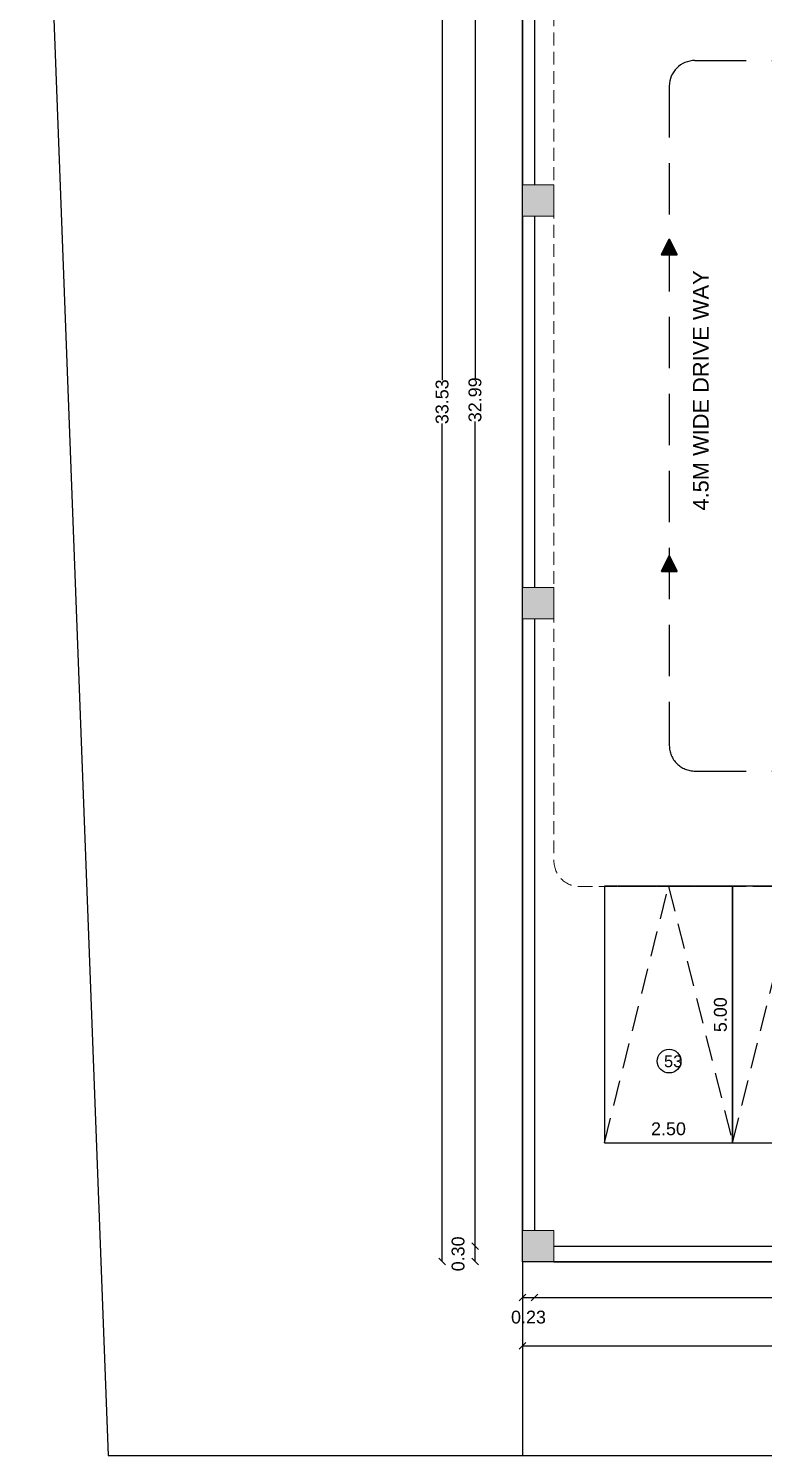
# Model space of a CAD drawing. Header units: metres. Extents: x 71870 to 71989, y 12512 to 13085.
# Drawn here: x 71900.24 to 71914.57, y 13038.11 to 13065.93 of the extents above; entities that cross this region are included whole.
import ezdxf

# ---------------------------------------------------------------- set-up
doc = ezdxf.new("R2010")
doc.units = ezdxf.units.M
doc.header["$MEASUREMENT"] = 0
doc.linetypes.add('DASHED2', pattern=[0.375, 0.25, -0.125])
doc.linetypes.add('Dim Line', pattern=[0.375, 0.25, -0.125])
doc.layers.get('Defpoints').update_dxf_attribs({"color": 6, "lineweight": 0})
doc.layers.add('02_FB_WALL', color=7, linetype='Continuous', lineweight=30)
doc.layers.add('COL', color=1, linetype='Continuous', lineweight=18)
doc.layers.add('ANGULAR_PARKING_SLOT_1', color=6, linetype='Continuous')
for name, color, linetype, plot in [('BLK_1_LVL_-1_BSMNT_COVERED_PARKING', 4, 'Continuous', False), ('BLK_1_LVL_-1_BSMNT_FOOT_PRINT', 1, 'Continuous', False), ('BLK_1_LVL_-1_BSMNT_PLOT_BOUNDARY', 70, 'Continuous', False), ('BLK_1_LVL_-1_BSMNT_SIDE_SETBACK2', 11, 'Continuous', False)]:
    doc.layers.add(name, color=color, linetype=linetype, plot=plot)
doc.styles.add('century Gothic', font='arial.ttf')
doc.dimstyles.new('STAND', dxfattribs={"dimtxt": 0.25, "dimasz": 0.13, "dimexe": 0, "dimexo": 0, "dimgap": 0, "dimtad": 0, "dimzin": 0, "dimdsep": 46, "dimtxsty": 'century Gothic', "dimblk": 'OBLIQUE', "dimcen": 0.15, "dimse1": 1, "dimse2": 1, "dimclrd": 5, "dimclre": 7, "dimclrt": 5, "dimazin": 0, "dimtfac": 1, "dimtofl": 0, "dimtmove": 0, "dimatfit": 3, "dimfxl": 0, "dimtolj": 1, "dimtzin": 0, "dimlwd": -1, "dimlwe": -1, "dimarcsym": 0})

# ---------------------------------------------------------------- blocks, each defined once
blk = doc.blocks.new('*U3')
at = {"layer": 'COL'}
h = blk.add_hatch(color=8, dxfattribs=at)
h.dxf.hatch_style = 1
h.paths.add_polyline_path([(2704.9, 761), (2704.9, 737), (2680.9, 737), (2680.9, 761)])
at = {"layer": 'COL', "ltscale": 0.02}
blk.add_lwpolyline([(2704.9, 761), (2704.9, 737), (2680.9, 737), (2680.9, 761)], close=True, dxfattribs=at)
blk = doc.blocks.new('arrowww')
at = {"layer": '02_FB_WALL'}
h = blk.add_hatch(color=252, dxfattribs=at)
h.dxf.hatch_style = 1
h.paths.add_polyline_path([(156792.6, 14158.6), (156780.6, 14164.6), (156792.6, 14170.6)])
at = {"layer": '02_FB_WALL', "color": 252}
blk.add_lwpolyline([(156792.6, 14158.6), (156780.6, 14164.6), (156792.6, 14170.6)], close=True, dxfattribs=at)
blk = doc.blocks.new('*D255')
at = {"layer": 'Defpoints', "color": 0, "lineweight": 25}
for p in [(71913.967, 13044.482), (71913.967, 13044.208), (71916.467, 13044.208)]:
    blk.add_point(p, dxfattribs=at)
at = {"color": 5, "lineweight": 25, "insert": (71915.217, 13044.482), "char_height": 0.25, "attachment_point": 5, "style": 'century Gothic'}
blk.add_mtext('\\A1;2.50', dxfattribs=at)
blk = doc.blocks.new('_Oblique')
at = {"color": 0, "linetype": 'ByBlock', "lineweight": -2}
blk.add_line((-0.5, -0.5), (0.5, 0.5), dxfattribs=at)
blk = doc.blocks.new('*D256')
at = {"layer": 'Defpoints', "color": 0, "lineweight": 25}
for p in [(71913.967, 13049.207), (71913.73, 13044.207), (71913.967, 13044.207)]:
    blk.add_point(p, dxfattribs=at)
at = {"color": 5, "lineweight": 25, "insert": (71913.73, 13046.707), "char_height": 0.25, "attachment_point": 5, "rotation": 90, "style": 'century Gothic'}
blk.add_mtext('\\A1;5.00', dxfattribs=at)
blk = doc.blocks.new('*D257')
at = {"layer": 'Defpoints', "color": 0, "lineweight": 25}
for p in [(71911.467, 13044.481), (71911.467, 13044.207), (71913.967, 13044.207)]:
    blk.add_point(p, dxfattribs=at)
at = {"color": 5, "lineweight": 25, "insert": (71912.717, 13044.481), "char_height": 0.25, "attachment_point": 5, "style": 'century Gothic'}
blk.add_mtext('\\A1;2.50', dxfattribs=at)
blk = doc.blocks.new('*D340')
at = {"color": 5}
blk.add_line((71908.946, 13041.892), (71908.946, 13042.197), dxfattribs=at)
at = {"layer": 'Defpoints', "color": 0, "lineweight": 25}
for p in [(71908.946, 13042.197), (71910.483, 13042.197), (71909.874, 13041.892)]:
    blk.add_point(p, dxfattribs=at)
at = {"color": 5, "xscale": 0.13, "yscale": 0.13, "zscale": 0.13}
for p, rotation in [((71908.946, 13042.197), 90), ((71908.946, 13041.892), 270)]:
    blk.add_blockref('_Oblique', p, dxfattribs=dict(at, rotation=rotation))
at = {"color": 5, "insert": (71908.616, 13042.044), "char_height": 0.25, "attachment_point": 5, "rotation": 90, "style": 'century Gothic'}
blk.add_mtext('\\A1;0.30', dxfattribs=at)
blk = doc.blocks.new('*D341')
at = {"color": 5}
for p, q in [((71908.946, 13075.191), (71908.946, 13059.116)), ((71908.946, 13042.197), (71908.946, 13058.272))]:
    blk.add_line(p, q, dxfattribs=at)
at = {"layer": 'Defpoints', "color": 0, "lineweight": 25}
for p in [(71908.946, 13075.191), (71910.483, 13075.191), (71910.483, 13042.197)]:
    blk.add_point(p, dxfattribs=at)
at = {"color": 5, "xscale": 0.13, "yscale": 0.13, "zscale": 0.13}
for p, rotation in [((71908.946, 13075.191), 90), ((71908.946, 13042.197), 270)]:
    blk.add_blockref('_Oblique', p, dxfattribs=dict(at, rotation=rotation))
at = {"color": 5, "insert": (71908.946, 13058.694), "char_height": 0.25, "attachment_point": 5, "rotation": 90, "style": 'century Gothic'}
blk.add_mtext('\\A1;32.99', dxfattribs=at)
blk = doc.blocks.new('*D343')
at = {"color": 5}
for p, q in [((71908.304, 13075.42), (71908.304, 13059.077)), ((71908.304, 13041.892), (71908.304, 13058.234))]:
    blk.add_line(p, q, dxfattribs=at)
at = {"layer": 'Defpoints', "color": 0, "lineweight": 25}
for p in [(71908.304, 13075.42), (71909.874, 13075.42), (71909.874, 13041.892)]:
    blk.add_point(p, dxfattribs=at)
at = {"color": 5, "xscale": 0.13, "yscale": 0.13, "zscale": 0.13}
for p, rotation in [((71908.304, 13075.42), 90), ((71908.304, 13041.892), 270)]:
    blk.add_blockref('_Oblique', p, dxfattribs=dict(at, rotation=rotation))
at = {"color": 5, "lineweight": 25, "insert": (71908.304, 13058.656), "char_height": 0.25, "attachment_point": 5, "rotation": 90, "style": 'century Gothic'}
blk.add_mtext('\\A1;33.53', dxfattribs=at)
blk = doc.blocks.new('*D344')
at = {"color": 5}
blk.add_line((71909.874, 13041.193), (71910.102, 13041.193), dxfattribs=at)
at = {"layer": 'Defpoints', "color": 0, "lineweight": 25}
for p in [(71910.102, 13042.501), (71909.874, 13041.892), (71910.102, 13041.193)]:
    blk.add_point(p, dxfattribs=at)
at = {"color": 5, "xscale": 0.13, "yscale": 0.13, "zscale": 0.13, "rotation": 180}
blk.add_blockref('_Oblique', (71909.874, 13041.193), dxfattribs=at)
at = {"color": 5, "xscale": 0.13, "yscale": 0.13, "zscale": 0.13}
blk.add_blockref('_Oblique', (71910.102, 13041.193), dxfattribs=at)
at = {"color": 5, "insert": (71909.988, 13040.81), "char_height": 0.25, "attachment_point": 5, "style": 'century Gothic'}
blk.add_mtext('\\A1;0.23', dxfattribs=at)
blk = doc.blocks.new('*D345')
at = {"color": 5}
for p, q in [((71910.102, 13041.193), (71925.615, 13041.193)), ((71941.971, 13041.193), (71926.459, 13041.193))]:
    blk.add_line(p, q, dxfattribs=at)
at = {"layer": 'Defpoints', "color": 0, "lineweight": 25}
for p in [(71910.102, 13042.501), (71941.971, 13042.495), (71941.971, 13041.193)]:
    blk.add_point(p, dxfattribs=at)
at = {"color": 5, "xscale": 0.13, "yscale": 0.13, "zscale": 0.13, "rotation": 180}
blk.add_blockref('_Oblique', (71910.102, 13041.193), dxfattribs=at)
at = {"color": 5, "xscale": 0.13, "yscale": 0.13, "zscale": 0.13}
blk.add_blockref('_Oblique', (71941.971, 13041.193), dxfattribs=at)
at = {"color": 5, "insert": (71926.037, 13041.193), "char_height": 0.25, "attachment_point": 5, "style": 'century Gothic'}
blk.add_mtext('\\A1;31.87', dxfattribs=at)
blk = doc.blocks.new('*D354')
at = {"color": 5}
for p, q in [((71909.874, 13040.249), (71935.347, 13040.249)), ((71961.664, 13040.249), (71936.191, 13040.249))]:
    blk.add_line(p, q, dxfattribs=at)
at = {"layer": 'Defpoints', "color": 0, "lineweight": 25}
for p in [(71909.874, 13041.892), (71961.664, 13041.892), (71909.874, 13040.249)]:
    blk.add_point(p, dxfattribs=at)
at = {"color": 5, "xscale": 0.13, "yscale": 0.13, "zscale": 0.13, "rotation": 180}
blk.add_blockref('_Oblique', (71909.874, 13040.249), dxfattribs=at)
at = {"color": 5, "xscale": 0.13, "yscale": 0.13, "zscale": 0.13}
blk.add_blockref('_Oblique', (71961.664, 13040.249), dxfattribs=at)
at = {"color": 5, "insert": (71935.769, 13040.249), "char_height": 0.25, "attachment_point": 5, "style": 'century Gothic'}
blk.add_mtext('\\A1;51.79', dxfattribs=at)

msp = doc.modelspace()

# ---------------------------------------------------------------- linework, layer by layer
for p, q in [((71909.87364, 13074.81015), (71909.87364, 13062.88484)), ((71910.10224, 13074.81015), (71910.10224, 13062.88484)), ((71909.87364, 13062.27524), (71909.87364, 13055.03625)), ((71910.10224, 13062.27524), (71910.10224, 13055.03625)), ((71909.87364, 13054.42665), (71909.87364, 13042.50136)), ((71910.10224, 13054.42665), (71910.10224, 13042.50136)), ((71910.48324, 13042.19655), (71917.81602, 13042.19655)), ((71910.48324, 13041.89176), (71917.81602, 13041.89176))]:
    msp.add_line(p, q)
at = {"color": 32, "linetype": 'Dim Line', "lineweight": 9}
for p, q in [((71910.48324, 13067.72861), (71910.48324, 13049.70542)), ((71910.98326, 13049.20542), (71961.43564, 13049.20793))]:
    msp.add_line(p, q, dxfattribs=at)
at = {"linetype": 'Dim Line', "ltscale": 4}
for p, q in [((71913.23324, 13065.3082), (71958.05464, 13065.3082)), ((71912.73324, 13064.8082), (71912.73324, 13051.95554)), ((71913.23326, 13051.45554), (71959.46074, 13051.45783))]:
    msp.add_line(p, q, dxfattribs=at)
at = {"color": 4, "linetype": 'DASHED2', "lineweight": 25, "ltscale": 2}
for points in [[(71911.46716, 13044.20694), (71913.96716, 13044.20694), (71913.96716, 13049.20694), (71911.46716, 13049.20694)], [(71913.96716, 13044.20817), (71916.46716, 13044.20817), (71916.46716, 13049.20817), (71913.96716, 13049.20817)]]:
    msp.add_lwpolyline(points, close=True, dxfattribs=at)
for points in [[(71911.46716, 13044.20694), (71912.71716, 13049.20694), (71913.96716, 13044.20694)], [(71913.96716, 13044.20817), (71915.21716, 13049.20817), (71916.46716, 13044.20817)]]:
    msp.add_lwpolyline(points, dxfattribs=at)
at = {"color": 4, "linetype": 'Continuous', "lineweight": 25, "ltscale": 2}
msp.add_circle((71912.72955, 13045.80189), 0.23145, dxfattribs=at)
at = {"linetype": 'Dim Line', "ltscale": 4}
for centre, start, end in [((71913.23324, 13064.8082), 90, 180), ((71913.23324, 13051.95554), 180, 270.00284)]:
    msp.add_arc(centre, 0.5, start, end, dxfattribs=at)
at = {"color": 32, "linetype": 'Dim Line', "lineweight": 9}
msp.add_arc((71910.98324, 13049.70542), 0.5, 180, 270.00284, dxfattribs=at)
at = {"layer": 'ANGULAR_PARKING_SLOT_1', "color": 6, "lineweight": 25}
for points in [[(71911.46753, 13044.20991), (71913.96753, 13044.20991), (71913.96753, 13049.20966), (71911.46753, 13049.20966)], [(71913.96685, 13044.20966), (71916.46685, 13044.20966), (71916.46685, 13049.20941), (71913.96685, 13049.20941)]]:
    msp.add_lwpolyline(points, close=True, dxfattribs=at)
at = {"layer": 'BLK_1_LVL_-1_BSMNT_COVERED_PARKING', "color": 4, "lineweight": 25}
msp.add_lwpolyline([(71909.87364, 13075.41975), (71961.66424, 13075.41975), (71961.66424, 13041.89175), (71909.87364, 13041.89175)], close=True, dxfattribs=at)
at = {"layer": 'BLK_1_LVL_-1_BSMNT_FOOT_PRINT', "lineweight": 25}
msp.add_lwpolyline([(71909.87364, 13075.41975), (71961.66424, 13075.41975), (71961.66424, 13041.89175), (71909.87364, 13041.89175)], close=True, dxfattribs=at)
at = {"layer": 'BLK_1_LVL_-1_BSMNT_PLOT_BOUNDARY', "color": 70, "linetype": 'ByBlock', "lineweight": 25}
msp.add_lwpolyline([(71976.50717, 13079.14882), (71905.93724, 13081.73179), (71905.79397, 13079.20731), (71900.24162, 13079.18441), (71901.79644, 13038.11383), (71974.19644, 13038.11383)], close=True, dxfattribs=at)
at = {"layer": 'BLK_1_LVL_-1_BSMNT_SIDE_SETBACK2', "color": 11, "lineweight": 25}
msp.add_lwpolyline([(71961.66424, 13041.89175), (71909.87364, 13041.89175), (71909.87364, 13038.11383), (71961.66424, 13038.11383)], close=True, dxfattribs=at)

# ---------------------------------------------------------------- block references
at = {"xscale": 0.0254, "yscale": 0.0254, "zscale": 0.0254}
for p in [(71841.77781, 13043.55535), (71841.77781, 13035.70677), (71841.77781, 13023.17187)]:
    msp.add_blockref('*U3', p, dxfattribs=at)
at = {"xscale": -0.0254, "yscale": 0.0254, "zscale": 0.0254, "rotation": 90.00567991169554}
for p in [(72272.11942, 17044.08657), (72272.11942, 17037.91454)]:
    msp.add_blockref('arrowww', p, dxfattribs=at)

# ---------------------------------------------------------------- texts
at = {"insert": (71913.1941, 13056.53388), "char_height": 0.3048, "width": 5.0162186, "attachment_point": 1, "rotation": 90.000022, "style": 'century Gothic'}
msp.add_mtext('4.5M WIDE DRIVE WAY', dxfattribs=at)
at = {"color": 4, "linetype": 'Continuous', "lineweight": 25, "ltscale": 2, "insert": (71912.6295, 13045.91335), "char_height": 0.23, "width": 0.1616854, "attachment_point": 1, "rotation": 0.000022, "style": 'century Gothic'}
msp.add_mtext('53', dxfattribs=at)

# ---------------------------------------------------------------- dimensions: what is measured, and where the dimension line sits
at = {"lineweight": 25}
dim = msp.add_linear_dim(base=(71908.30394, 13075.41975), p1=(71909.87364, 13041.89176), p2=(71909.87364, 13075.41975), angle=90, dimstyle='STAND', dxfattribs=at)
dim.commit()
dim.dimension.update_dxf_attribs({"geometry": '*D343', "text_midpoint": (71908.30394, 13058.65575)})
dim = msp.add_linear_dim(base=(71908.94557, 13075.19115), p1=(71910.48324, 13042.19656), p2=(71910.48324, 13075.19115), angle=90, dimstyle='STAND', override={"dimtmove": 2})
dim.commit()
dim.dimension.update_dxf_attribs({"geometry": '*D341', "text_midpoint": (71908.94557, 13058.69385)})
for p1, p2, distance, picture, middle in [((71913.96716, 13049.20694), (71913.96716, 13044.20694), -0.23715, '*D256', (71913.73001, 13046.70694)), ((71913.96716, 13044.20694), (71911.46716, 13044.20694), -0.2739, '*D257', (71912.71716, 13044.48084)), ((71916.46716, 13044.20817), (71913.96716, 13044.20817), -0.2739, '*D255', (71915.21716, 13044.48208))]:
    dim = msp.add_aligned_dim(p1=p1, p2=p2, distance=distance, dimstyle='STAND', override={"dimsd1": 1, "dimsd2": 1}, dxfattribs=at)
    dim.commit()
    dim.dimension.update_dxf_attribs({"geometry": picture, "text_midpoint": middle})
dim = msp.add_linear_dim(base=(71908.94557, 13042.19656), p1=(71909.87364, 13041.89176), p2=(71910.48324, 13042.19656), angle=90, dimstyle='STAND', override={"dimtmove": 2})
dim.commit()
dim.dimension.update_dxf_attribs({"geometry": '*D340', "text_midpoint": (71908.61557, 13042.04416), "dimtype": 160})
for base, p1, p2, picture, middle in [((71910.10224, 13041.19271), (71909.87364, 13041.89176), (71910.10224, 13042.50136), '*D344', (71909.98794, 13040.80952)), ((71941.97142, 13041.19271), (71910.10224, 13042.50136), (71941.97142, 13042.49536), '*D345', (71926.03683, 13041.19271)), ((71909.87364, 13040.24945), (71961.66424, 13041.89175), (71909.87364, 13041.89175), '*D354', (71935.76894, 13040.24945))]:
    dim = msp.add_linear_dim(base=base, p1=p1, p2=p2, dimstyle='STAND', override={"dimtmove": 2})
    dim.commit()
    dim.dimension.update_dxf_attribs({"geometry": picture, "text_midpoint": middle})

doc.saveas('drawing.dxf')
